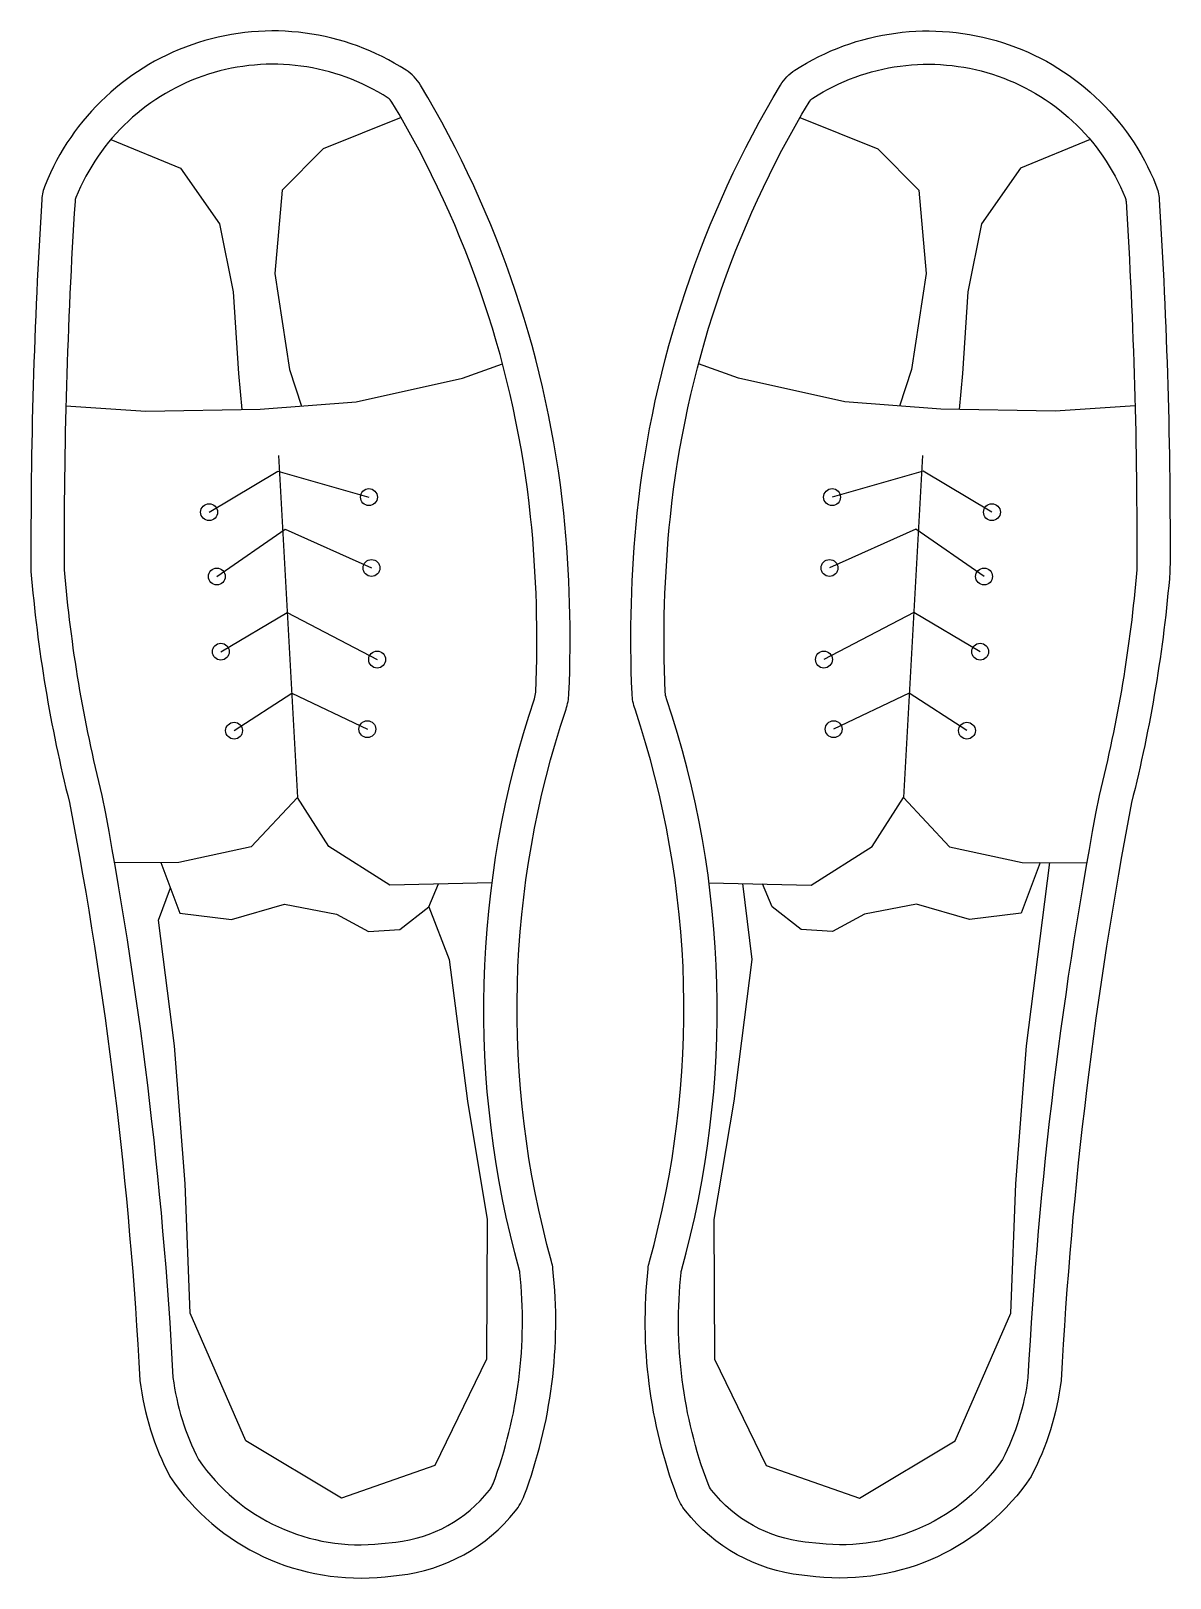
# Model space of a CAD drawing. Header units: millimetres. Extents: x -919.261 to -919.063, y 2719.518 to 2719.787.
import ezdxf

# ---------------------------------------------------------------- set-up
doc = ezdxf.new("R2010")
doc.units = ezdxf.units.MM
doc.header["$LTSCALE"] = 10
doc.layers.add('Móveis_armários', color=2, linetype='Continuous')

msp = doc.modelspace()

# ---------------------------------------------------------------- linework, layer by layer
at = {"layer": 'Móveis_armários', "color": 1}
for p, q in [((-919.21811, 2719.71343), (-919.21481, 2719.65377)), ((-919.10575, 2719.71343), (-919.10905, 2719.65377)), ((-919.23024, 2719.70354), (-919.21825, 2719.71068)), ((-919.21825, 2719.71068), (-919.20234, 2719.70617)), ((-919.10561, 2719.71068), (-919.12152, 2719.70617)), ((-919.09362, 2719.70354), (-919.10561, 2719.71068)), ((-919.22888, 2719.69232), (-919.21695, 2719.70056)), ((-919.21695, 2719.70056), (-919.2019, 2719.6938)), ((-919.10691, 2719.70056), (-919.12196, 2719.6938)), ((-919.09499, 2719.69232), (-919.10691, 2719.70056)), ((-919.22818, 2719.6792), (-919.21659, 2719.68602)), ((-919.21659, 2719.68602), (-919.20092, 2719.67782)), ((-919.10727, 2719.68602), (-919.12294, 2719.67782)), ((-919.09568, 2719.6792), (-919.10727, 2719.68602)), ((-919.22588, 2719.66542), (-919.21582, 2719.67194)), ((-919.21582, 2719.67194), (-919.20262, 2719.66569)), ((-919.10805, 2719.67194), (-919.12124, 2719.66569)), ((-919.09798, 2719.66542), (-919.10805, 2719.67194))]:
    msp.add_line(p, q, dxfattribs=at)
for points in [[(-919.25887, 2719.76057, 0.079483), (-919.25943, 2719.7581, 0.017182), (-919.26132, 2719.69321, 0.041367), (-919.2546, 2719.65286, -0.03405), (-919.24232, 2719.55206, 0.090308), (-919.23707, 2719.53528, 0.278902), (-919.19953, 2719.51782), (-919.19704, 2719.51809, 0.200705), (-919.17678, 2719.52929, 0.077872), (-919.17525, 2719.53198, 0.116948), (-919.17023, 2719.57153, 0.041231), (-919.17048, 2719.57282, -0.149966), (-919.16795, 2719.66915, 0.070006), (-919.16744, 2719.67189, 0.036698), (-919.16835, 2719.70334, 0.109405), (-919.19335, 2719.77805, 0.114741), (-919.19587, 2719.78065, 0.471714)], [(-919.06499, 2719.76057, -0.079483), (-919.06443, 2719.7581, -0.017182), (-919.06255, 2719.69321, -0.041367), (-919.06926, 2719.65286, 0.03405), (-919.08154, 2719.55206, -0.090308), (-919.08679, 2719.53528, -0.278902), (-919.12433, 2719.51782), (-919.12682, 2719.51809, -0.200705), (-919.14708, 2719.52929, -0.077872), (-919.14861, 2719.53198, -0.116948), (-919.15363, 2719.57153, -0.041231), (-919.15338, 2719.57282, 0.149966), (-919.15591, 2719.66915, -0.070006), (-919.15642, 2719.67189, -0.036698), (-919.15552, 2719.70334, -0.109405), (-919.13052, 2719.77805, -0.114741), (-919.128, 2719.78065, -0.471714)], [(-919.25349, 2719.75841, 0.079483), (-919.25364, 2719.75773, 0.017123), (-919.25552, 2719.69347, 0.041311), (-919.24894, 2719.65412, -0.034037), (-919.23654, 2719.55258, 0.087322), (-919.23208, 2719.53826, 0.276454), (-919.20016, 2719.52359), (-919.19767, 2719.52386, 0.200705), (-919.18133, 2719.53289, 0.077872), (-919.18069, 2719.53402, 0.116948), (-919.17601, 2719.57091, 0.041231), (-919.17607, 2719.57127, -0.149966), (-919.17345, 2719.671, 0.070006), (-919.17324, 2719.67215, 0.036689), (-919.17412, 2719.70274, 0.109393), (-919.19832, 2719.77506, 0.114741), (-919.19901, 2719.77577, 0.471714)], [(-919.07038, 2719.75841, -0.079483), (-919.07022, 2719.75773, -0.017123), (-919.06835, 2719.69347, -0.041311), (-919.07493, 2719.65412, 0.034037), (-919.08733, 2719.55258, -0.087322), (-919.09179, 2719.53826, -0.276454), (-919.12371, 2719.52359), (-919.12619, 2719.52386, -0.200705), (-919.14254, 2719.53289, -0.077872), (-919.14317, 2719.53402, -0.116948), (-919.14786, 2719.57091, -0.041231), (-919.14779, 2719.57127, 0.149966), (-919.15041, 2719.671, -0.070006), (-919.15063, 2719.67215, -0.036689), (-919.14974, 2719.70274, -0.109393), (-919.12554, 2719.77506, -0.114741), (-919.12485, 2719.77577, -0.471714)]]:
    msp.add_lwpolyline(points, format="xyb", close=True, dxfattribs=at)
for points in [[(-919.19674, 2719.77237), (-919.21033, 2719.76692), (-919.21751, 2719.75971), (-919.21879, 2719.74516), (-919.2162, 2719.72841), (-919.21411, 2719.72205)], [(-919.12713, 2719.77237), (-919.11353, 2719.76692), (-919.10636, 2719.75971), (-919.10507, 2719.74516), (-919.10766, 2719.72841), (-919.10975, 2719.72205)], [(-919.24739, 2719.76856), (-919.2352, 2719.76357), (-919.22845, 2719.75382), (-919.22603, 2719.74199), (-919.22511, 2719.72772), (-919.22454, 2719.72146)], [(-919.07648, 2719.76856), (-919.08866, 2719.76357), (-919.09542, 2719.75382), (-919.09783, 2719.74199), (-919.09875, 2719.72772), (-919.09932, 2719.72146)], [(-919.25522, 2719.72207), (-919.24129, 2719.72118), (-919.22132, 2719.72151), (-919.20458, 2719.72277), (-919.18599, 2719.72692), (-919.17903, 2719.72943)], [(-919.06864, 2719.72207), (-919.08258, 2719.72118), (-919.10254, 2719.72151), (-919.11928, 2719.72277), (-919.13787, 2719.72692), (-919.14483, 2719.72943)], [(-919.18087, 2719.63888), (-919.19872, 2719.63848), (-919.20934, 2719.64524), (-919.21481, 2719.65377), (-919.22287, 2719.64514), (-919.23552, 2719.64243), (-919.24677, 2719.64235)], [(-919.143, 2719.63888), (-919.12514, 2719.63848), (-919.11453, 2719.64524), (-919.10905, 2719.65377), (-919.101, 2719.64514), (-919.08834, 2719.64243), (-919.07709, 2719.64235)], [(-919.23865, 2719.64241), (-919.23535, 2719.63357), (-919.22634, 2719.6325), (-919.21708, 2719.63517), (-919.20798, 2719.63338), (-919.20243, 2719.63039), (-919.19693, 2719.63073), (-919.1919, 2719.6347), (-919.19022, 2719.63867)], [(-919.13713, 2719.63875), (-919.13553, 2719.62548), (-919.13869, 2719.60076), (-919.14214, 2719.58013), (-919.14201, 2719.5558), (-919.13303, 2719.53723), (-919.11673, 2719.5315), (-919.10004, 2719.54152), (-919.0903, 2719.56378), (-919.08944, 2719.58636), (-919.08757, 2719.61043), (-919.08477, 2719.63236), (-919.08349, 2719.6424)], [(-919.08522, 2719.64241), (-919.08852, 2719.63357), (-919.09752, 2719.6325), (-919.10678, 2719.63517), (-919.11588, 2719.63338), (-919.12143, 2719.63039), (-919.12693, 2719.63073), (-919.13197, 2719.6347), (-919.13364, 2719.63867)], [(-919.1919, 2719.6347), (-919.18833, 2719.62548), (-919.18517, 2719.60076), (-919.18172, 2719.58013), (-919.18185, 2719.5558), (-919.19083, 2719.53723), (-919.20713, 2719.5315), (-919.22383, 2719.54152), (-919.23357, 2719.56378), (-919.23443, 2719.58636), (-919.23629, 2719.61043), (-919.23909, 2719.63236), (-919.237, 2719.63799)]]:
    msp.add_lwpolyline(points, dxfattribs=at)
for centre in [(-919.20234, 2719.70617), (-919.12152, 2719.70617), (-919.23024, 2719.70354), (-919.09362, 2719.70354), (-919.22888, 2719.69232), (-919.2019, 2719.6938), (-919.12196, 2719.6938), (-919.09499, 2719.69232), (-919.22818, 2719.6792), (-919.09568, 2719.6792), (-919.20092, 2719.67782), (-919.12294, 2719.67782), (-919.22588, 2719.66542), (-919.20262, 2719.66569), (-919.12124, 2719.66569), (-919.09798, 2719.66542)]:
    msp.add_circle(centre, 0.00147, dxfattribs=at)

doc.saveas('drawing.dxf')
